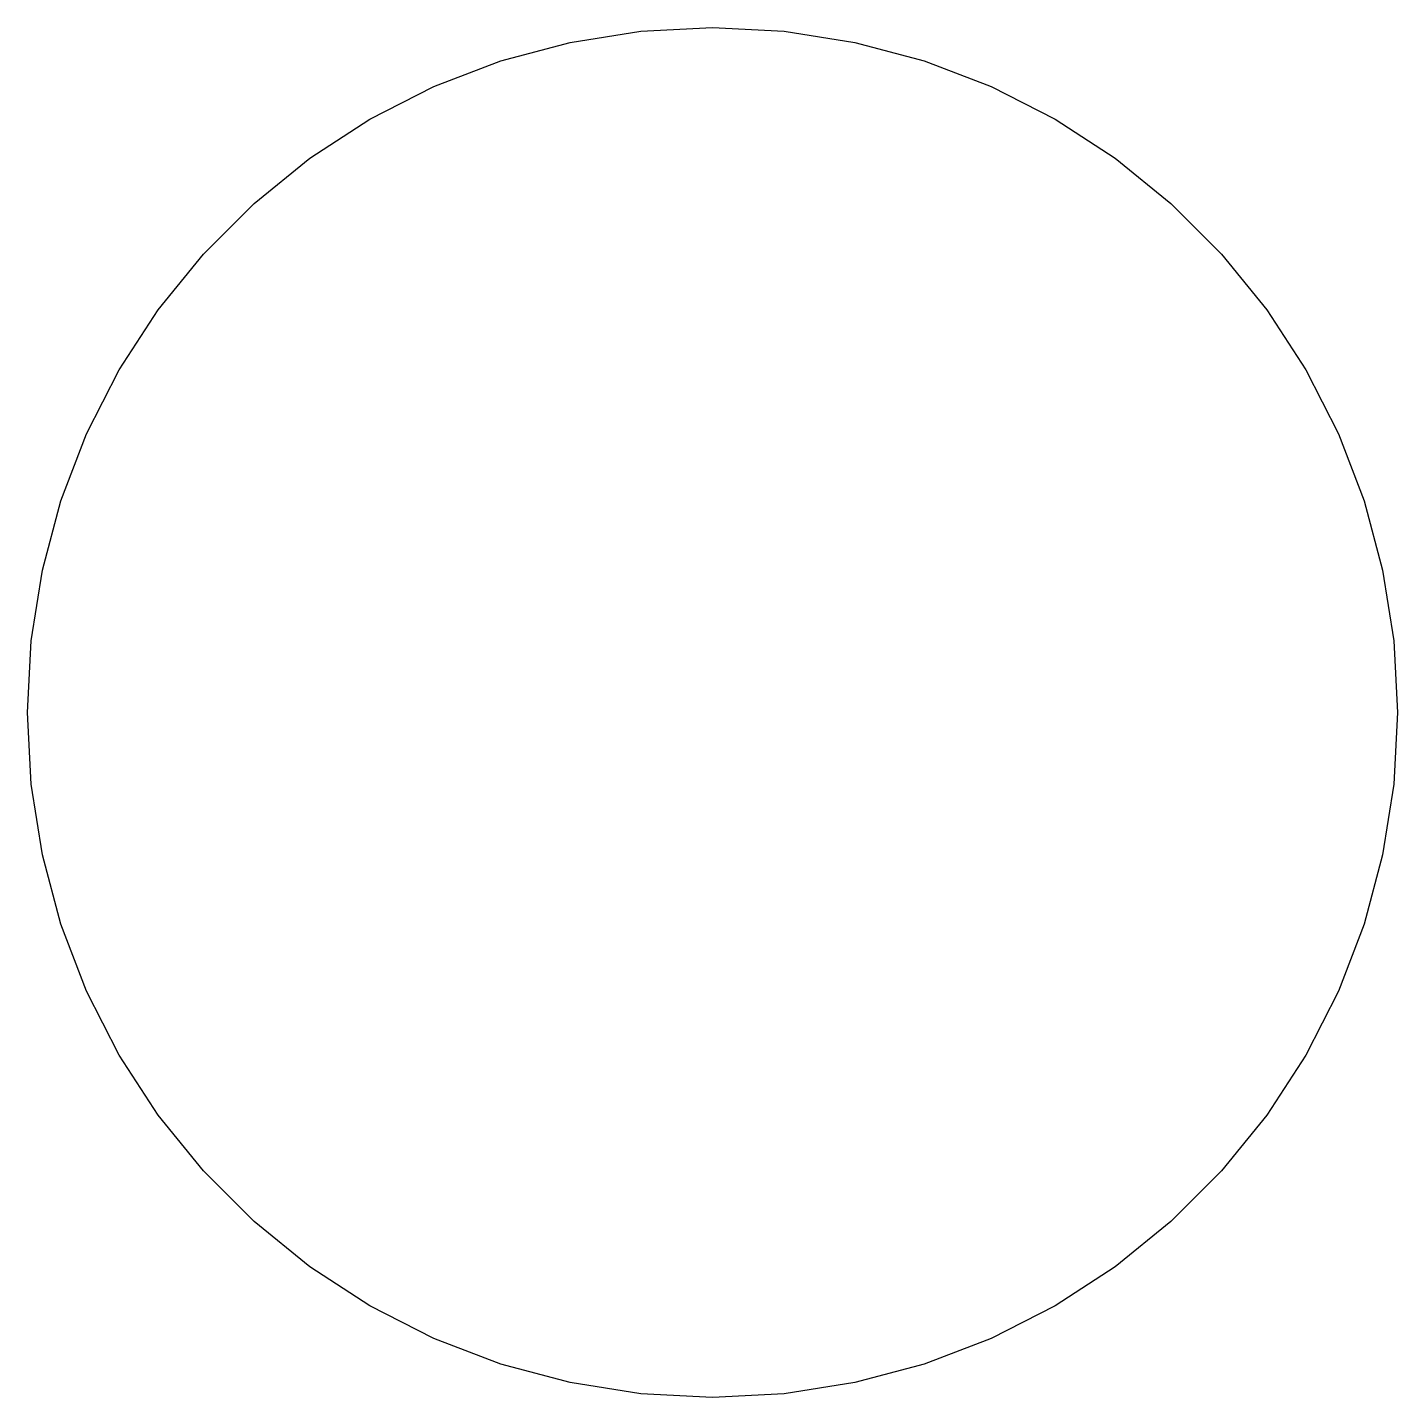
# Model space of a CAD drawing. Header units: millimetres. Extents: x -12 to 4, y 195.1 to 211.1.
import ezdxf

# ---------------------------------------------------------------- set-up
doc = ezdxf.new("R2010")
doc.units = ezdxf.units.MM
doc.layers.add('TOP_Full_CutOut_90', color=7, linetype='Continuous')

msp = doc.modelspace()

# ---------------------------------------------------------------- linework, layer by layer
at = {"layer": 'TOP_Full_CutOut_90'}
msp.add_lwpolyline([(-2.299158, 210.905536), (-1.490316, 210.688807), (-0.708559, 210.388719), (0.037548, 210.008558), (0.73983, 209.552491), (1.390593, 209.025514), (1.982707, 208.4334), (2.509684, 207.782637), (2.965751, 207.080355), (3.345912, 206.334248), (3.646, 205.552491), (3.862729, 204.743648), (3.993723, 203.916583), (4.037548, 203.080355), (3.993723, 202.244127), (3.862729, 201.417061), (3.646, 200.608219), (3.345912, 199.826462), (2.965751, 199.080355), (2.509684, 198.378073), (1.982707, 197.72731), (1.390593, 197.135196), (0.73983, 196.608219), (0.037548, 196.152152), (-0.708559, 195.771991), (-1.490316, 195.471903), (-2.299158, 195.255174), (-3.126224, 195.12418), (-3.962452, 195.080355), (-4.79868, 195.12418), (-5.625745, 195.255174), (-6.434588, 195.471903), (-7.216345, 195.771991), (-7.962452, 196.152152), (-8.664734, 196.608219), (-9.315497, 197.135196), (-9.907611, 197.72731), (-10.434588, 198.378073), (-10.890655, 199.080355), (-11.270816, 199.826462), (-11.570904, 200.608219), (-11.787633, 201.417061), (-11.918627, 202.244127), (-11.962452, 203.080355), (-11.918627, 203.916583), (-11.787633, 204.743648), (-11.570904, 205.552491), (-11.270816, 206.334248), (-10.890655, 207.080355), (-10.434588, 207.782637), (-9.907611, 208.4334), (-9.315497, 209.025514), (-8.664734, 209.552491), (-7.962452, 210.008558), (-7.216345, 210.388719), (-6.434588, 210.688807), (-5.625745, 210.905536), (-4.79868, 211.03653), (-3.962452, 211.080355), (-3.126224, 211.03653), (-2.299158, 210.905536)], dxfattribs=at)

doc.saveas('drawing.dxf')
